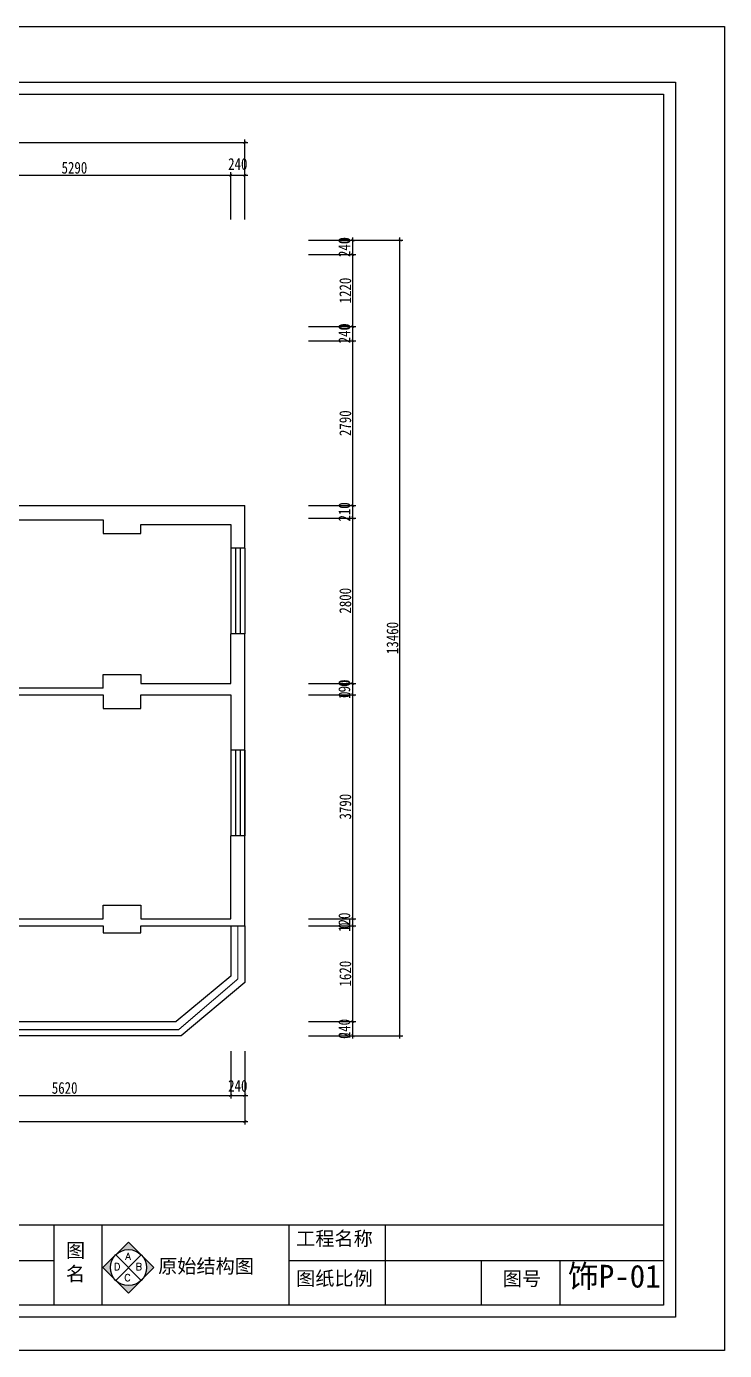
# Model space of a CAD drawing. Header units: millimetres. Extents: x 80308 to 204088, y -952573 to -878525.
# Drawn here: x 125871 to 137684, y -900932 to -878525 of the extents above; entities that cross this region are included whole.
import ezdxf

# ---------------------------------------------------------------- set-up
doc = ezdxf.new("R2010")
doc.units = ezdxf.units.MM
doc.header["$PDMODE"] = 3
for name, color, linetype in [('06其他', 8, 'Continuous'), ('2', 2, 'Continuous'), ('250', 250, 'Continuous'), ('细线', 250, 'Continuous')]:
    doc.layers.add(name, color=color, linetype=linetype)
doc.styles.add('DIM', font='simhei.ttf', dxfattribs={"width": 0.8})
doc.styles.add('PYHCN', font='')
doc.styles.add('ROMANC', font='romanc__.ttf')
doc.styles.get("Standard").update_dxf_attribs({"font": 'simhei.ttf'})
doc.styles.get('PYHCN').set_extended_font_data('SimSun')
doc.dimstyles.new('1-50', dxfattribs={"dimscale": 50, "dimtxt": 4, "dimasz": 1, "dimexe": 1, "dimexo": 0.1, "dimgap": 0.5, "dimtad": 1, "dimdec": 0, "dimdsep": 46, "dimtxsty": 'DIM', "dimblk": 'ARCHTICK', "dimcen": 4, "dimdle": 1, "dimclrd": 3, "dimclre": 3, "dimclrt": 1, "dimadec": 0, "dimazin": 0, "dimtfac": 1, "dimtdec": 0, "dimtmove": 2, "dimatfit": 3, "dimldrblk": 'DOT', "dimfxl": 15, "dimfxlon": 1, "dimarcsym": 0})

# ---------------------------------------------------------------- blocks, each defined once
blk = doc.blocks.new('_ArchTick')
at = {"color": 0, "linetype": 'ByBlock', "const_width": 0.15}
blk.add_lwpolyline([(-0.5, -0.5), (0.5, 0.5)], dxfattribs=at)
blk = doc.blocks.new('*D149')
at = {"layer": '250', "color": 3, "lineweight": -2}
for p, q in [((124037, -881793), (124037, -880993)), ((129327, -881793), (129327, -880993)), ((123987, -881043), (129377, -881043))]:
    blk.add_line(p, q, dxfattribs=at)
at = {"layer": 'Defpoints', "color": 0}
for p in [(129327, -881043), (124037, -888079), (129327, -888159)]:
    blk.add_point(p, dxfattribs=at)
at = {"layer": '250', "color": 3, "lineweight": -2, "xscale": 50, "yscale": 50, "zscale": 50, "rotation": 180}
blk.add_blockref('_ArchTick', (124037, -881043), dxfattribs=at)
at = {"layer": '250', "color": 3, "lineweight": -2, "xscale": 50, "yscale": 50, "zscale": 50}
blk.add_blockref('_ArchTick', (129327, -881043), dxfattribs=at)
at = {"layer": '250', "color": 1, "insert": (126682, -880917), "char_height": 200, "attachment_point": 5, "style": 'DIM'}
blk.add_mtext('5290', dxfattribs=at)
blk = doc.blocks.new('_Dot')
at = {"color": 0, "linetype": 'ByBlock', "lineweight": -2}
blk.add_line((-0.5, 0), (-1, 0), dxfattribs=at)
at = {"color": 0, "linetype": 'ByBlock', "const_width": 0.5}
blk.add_lwpolyline([(-0.25, 0, 1), (0.25, 0, 1)], format="xyb", close=True, dxfattribs=at)
blk = doc.blocks.new('*D150')
at = {"layer": '250', "color": 3, "lineweight": -2}
for p, q in [((129327, -881793), (129327, -880993)), ((129567, -881793), (129567, -880993)), ((129277, -881043), (129617, -881043))]:
    blk.add_line(p, q, dxfattribs=at)
at = {"layer": 'Defpoints', "color": 0}
for p in [(129567, -881043), (129567, -887839), (129327, -888159)]:
    blk.add_point(p, dxfattribs=at)
at = {"layer": '250', "color": 3, "lineweight": -2, "xscale": 50, "yscale": 50, "zscale": 50, "rotation": 180}
blk.add_blockref('_ArchTick', (129327, -881043), dxfattribs=at)
at = {"layer": '250', "color": 3, "lineweight": -2, "xscale": 50, "yscale": 50, "zscale": 50}
blk.add_blockref('_ArchTick', (129567, -881043), dxfattribs=at)
at = {"layer": '250', "color": 1, "insert": (129447, -880854), "char_height": 200, "attachment_point": 5, "style": 'DIM'}
blk.add_mtext('240', dxfattribs=at)
blk = doc.blocks.new('*D151')
at = {"layer": '250', "color": 3, "lineweight": -2}
for p, q in [((113317, -880489), (129617, -880489)), ((113367, -881239), (113367, -880439)), ((129567, -881239), (129567, -880439))]:
    blk.add_line(p, q, dxfattribs=at)
at = {"layer": 'Defpoints', "color": 0}
for p in [(129567, -880489), (113367, -881793), (129567, -881793)]:
    blk.add_point(p, dxfattribs=at)
at = {"layer": '250', "color": 3, "lineweight": -2, "xscale": 50, "yscale": 50, "zscale": 50, "rotation": 180}
blk.add_blockref('_ArchTick', (113367, -880489), dxfattribs=at)
at = {"layer": '250', "color": 3, "lineweight": -2, "xscale": 50, "yscale": 50, "zscale": 50}
blk.add_blockref('_ArchTick', (129567, -880489), dxfattribs=at)
at = {"layer": '250', "color": 1, "insert": (121467, -880363), "char_height": 200, "attachment_point": 5, "style": 'DIM'}
blk.add_mtext('16200', dxfattribs=at)
blk = doc.blocks.new('*D152')
at = {"layer": '250', "color": 3, "lineweight": -2}
for p, q in [((130643, -895604), (131443, -895604)), ((130643, -895604), (131443, -895604)), ((131393, -895604), (131393, -895604))]:
    blk.add_line(p, q, dxfattribs=at)
at = {"layer": 'Defpoints', "color": 0}
for p in [(122122, -895604), (126907, -895604), (131393, -895604)]:
    blk.add_point(p, dxfattribs=at)
at = {"layer": '250', "color": 1, "insert": (131251, -895604), "char_height": 200, "attachment_point": 5, "rotation": 90, "style": 'DIM'}
blk.add_mtext('0', dxfattribs=at)
blk = doc.blocks.new('*D153')
at = {"layer": '250', "color": 3, "lineweight": -2}
for p, q in [((131393, -895654), (131393, -895314)), ((130643, -895364), (131443, -895364)), ((130643, -895604), (131443, -895604))]:
    blk.add_line(p, q, dxfattribs=at)
at = {"layer": 'Defpoints', "color": 0}
for p in [(126820, -895364), (131393, -895364), (126907, -895604)]:
    blk.add_point(p, dxfattribs=at)
at = {"layer": '250', "color": 3, "lineweight": -2, "xscale": 50, "yscale": 50, "zscale": 50}
for p, rotation in [((131393, -895364), 90), ((131393, -895604), 270)]:
    blk.add_blockref('_ArchTick', p, dxfattribs=dict(at, rotation=rotation))
at = {"layer": '250', "color": 1, "insert": (131251, -895484), "char_height": 200, "attachment_point": 5, "rotation": 90, "style": 'DIM'}
blk.add_mtext('240', dxfattribs=at)
blk = doc.blocks.new('*D154')
at = {"layer": '250', "color": 3, "lineweight": -2}
for p, q in [((130643, -893744), (131443, -893744)), ((131393, -895414), (131393, -893694)), ((130643, -895364), (131443, -895364))]:
    blk.add_line(p, q, dxfattribs=at)
at = {"layer": 'Defpoints', "color": 0}
for p in [(126222, -893744), (131393, -893744), (126820, -895364)]:
    blk.add_point(p, dxfattribs=at)
at = {"layer": '250', "color": 3, "lineweight": -2, "xscale": 50, "yscale": 50, "zscale": 50}
for p, rotation in [((131393, -893744), 90), ((131393, -895364), 270)]:
    blk.add_blockref('_ArchTick', p, dxfattribs=dict(at, rotation=rotation))
at = {"layer": '250', "color": 1, "insert": (131267, -894554), "char_height": 200, "attachment_point": 5, "rotation": 90, "style": 'DIM'}
blk.add_mtext('1620', dxfattribs=at)
blk = doc.blocks.new('*D155')
at = {"layer": '250', "color": 3, "lineweight": -2}
for p, q in [((130643, -893744), (131443, -893744)), ((130643, -893744), (131443, -893744)), ((131393, -893744), (131393, -893744))]:
    blk.add_line(p, q, dxfattribs=at)
at = {"layer": 'Defpoints', "color": 0}
for p in [(126222, -893744), (127742, -893744), (131393, -893744)]:
    blk.add_point(p, dxfattribs=at)
at = {"layer": '250', "color": 1, "insert": (131251, -893744), "char_height": 200, "attachment_point": 5, "rotation": 90, "style": 'DIM'}
blk.add_mtext('0', dxfattribs=at)
blk = doc.blocks.new('*D156')
at = {"layer": '250', "color": 3, "lineweight": -2}
for p, q in [((130643, -893624), (131443, -893624)), ((130643, -893744), (131443, -893744)), ((131393, -893794), (131393, -893574))]:
    blk.add_line(p, q, dxfattribs=at)
at = {"layer": 'Defpoints', "color": 0}
for p in [(127742, -893624), (127742, -893744), (131393, -893624)]:
    blk.add_point(p, dxfattribs=at)
at = {"layer": '250', "color": 3, "lineweight": -2, "xscale": 50, "yscale": 50, "zscale": 50}
for p, rotation in [((131393, -893624), 90), ((131393, -893744), 270)]:
    blk.add_blockref('_ArchTick', p, dxfattribs=dict(at, rotation=rotation))
at = {"layer": '250', "color": 1, "insert": (131251, -893684), "char_height": 200, "attachment_point": 5, "rotation": 90, "style": 'DIM'}
blk.add_mtext('120', dxfattribs=at)
blk = doc.blocks.new('*D157')
at = {"layer": '250', "color": 3, "lineweight": -2}
for p, q in [((130643, -889834), (131443, -889834)), ((131393, -893674), (131393, -889784)), ((130643, -893624), (131443, -893624))]:
    blk.add_line(p, q, dxfattribs=at)
at = {"layer": 'Defpoints', "color": 0}
for p in [(127742, -889834), (131393, -889834), (127742, -893624)]:
    blk.add_point(p, dxfattribs=at)
at = {"layer": '250', "color": 3, "lineweight": -2, "xscale": 50, "yscale": 50, "zscale": 50}
for p, rotation in [((131393, -889834), 90), ((131393, -893624), 270)]:
    blk.add_blockref('_ArchTick', p, dxfattribs=dict(at, rotation=rotation))
at = {"layer": '250', "color": 1, "insert": (131267, -891729), "char_height": 200, "attachment_point": 5, "rotation": 90, "style": 'DIM'}
blk.add_mtext('3790', dxfattribs=at)
blk = doc.blocks.new('*D158')
at = {"layer": '250', "color": 3, "lineweight": -2}
for p, q in [((130643, -889834), (131443, -889834)), ((130643, -889834), (131443, -889834)), ((131393, -889834), (131393, -889834))]:
    blk.add_line(p, q, dxfattribs=at)
at = {"layer": 'Defpoints', "color": 0}
for p in [(126222, -889834), (127742, -889834), (131393, -889834)]:
    blk.add_point(p, dxfattribs=at)
at = {"layer": '250', "color": 1, "insert": (131251, -889834), "char_height": 200, "attachment_point": 5, "rotation": 90, "style": 'DIM'}
blk.add_mtext('0', dxfattribs=at)
blk = doc.blocks.new('*D159')
at = {"layer": '250', "color": 3, "lineweight": -2}
for p, q in [((130643, -889644), (131443, -889644)), ((131393, -889884), (131393, -889594)), ((130643, -889834), (131443, -889834))]:
    blk.add_line(p, q, dxfattribs=at)
at = {"layer": 'Defpoints', "color": 0}
for p in [(126222, -889644), (131393, -889644), (126222, -889834)]:
    blk.add_point(p, dxfattribs=at)
at = {"layer": '250', "color": 3, "lineweight": -2, "xscale": 50, "yscale": 50, "zscale": 50}
for p, rotation in [((131393, -889644), 90), ((131393, -889834), 270)]:
    blk.add_blockref('_ArchTick', p, dxfattribs=dict(at, rotation=rotation))
at = {"layer": '250', "color": 1, "insert": (131251, -889739), "char_height": 200, "attachment_point": 5, "rotation": 90, "style": 'DIM'}
blk.add_mtext('190', dxfattribs=at)
blk = doc.blocks.new('*D160')
at = {"layer": '250', "color": 3, "lineweight": -2}
for p, q in [((130643, -889644), (131443, -889644)), ((130643, -889644), (131443, -889644)), ((131393, -889644), (131393, -889644))]:
    blk.add_line(p, q, dxfattribs=at)
at = {"layer": 'Defpoints', "color": 0}
for p in [(126222, -889644), (127742, -889644), (131393, -889644)]:
    blk.add_point(p, dxfattribs=at)
at = {"layer": '250', "color": 1, "insert": (131251, -889644), "char_height": 200, "attachment_point": 5, "rotation": 90, "style": 'DIM'}
blk.add_mtext('0', dxfattribs=at)
blk = doc.blocks.new('*D161')
at = {"layer": '250', "color": 3, "lineweight": -2}
for p, q in [((130643, -886844), (131443, -886844)), ((131393, -889694), (131393, -886794)), ((130643, -889644), (131443, -889644))]:
    blk.add_line(p, q, dxfattribs=at)
at = {"layer": 'Defpoints', "color": 0}
for p in [(118912, -886844), (131393, -886844), (127742, -889644)]:
    blk.add_point(p, dxfattribs=at)
at = {"layer": '250', "color": 3, "lineweight": -2, "xscale": 50, "yscale": 50, "zscale": 50}
for p, rotation in [((131393, -886844), 90), ((131393, -889644), 270)]:
    blk.add_blockref('_ArchTick', p, dxfattribs=dict(at, rotation=rotation))
at = {"layer": '250', "color": 1, "insert": (131267, -888244), "char_height": 200, "attachment_point": 5, "rotation": 90, "style": 'DIM'}
blk.add_mtext('2800', dxfattribs=at)
blk = doc.blocks.new('*D162')
at = {"layer": '250', "color": 3, "lineweight": -2}
for p, q in [((131393, -886894), (131393, -886584)), ((130643, -886634), (131443, -886634)), ((130643, -886844), (131443, -886844))]:
    blk.add_line(p, q, dxfattribs=at)
at = {"layer": 'Defpoints', "color": 0}
for p in [(118912, -886844), (120452, -886634), (131393, -886634)]:
    blk.add_point(p, dxfattribs=at)
at = {"layer": '250', "color": 3, "lineweight": -2, "xscale": 50, "yscale": 50, "zscale": 50}
for p, rotation in [((131393, -886634), 90), ((131393, -886844), 270)]:
    blk.add_blockref('_ArchTick', p, dxfattribs=dict(at, rotation=rotation))
at = {"layer": '250', "color": 1, "insert": (131251, -886739), "char_height": 200, "attachment_point": 5, "rotation": 90, "style": 'DIM'}
blk.add_mtext('210', dxfattribs=at)
blk = doc.blocks.new('*D163')
at = {"layer": '250', "color": 3, "lineweight": -2}
for p, q in [((130643, -886634), (131443, -886634)), ((130643, -886634), (131443, -886634)), ((131393, -886634), (131393, -886634))]:
    blk.add_line(p, q, dxfattribs=at)
at = {"layer": 'Defpoints', "color": 0}
for p in [(117212, -886634), (120452, -886634), (131393, -886634)]:
    blk.add_point(p, dxfattribs=at)
at = {"layer": '250', "color": 1, "insert": (131251, -886634), "char_height": 200, "attachment_point": 5, "rotation": 90, "style": 'DIM'}
blk.add_mtext('0', dxfattribs=at)
blk = doc.blocks.new('*D164')
at = {"layer": '250', "color": 3, "lineweight": -2}
for p, q in [((130643, -883844), (131443, -883844)), ((131393, -886684), (131393, -883794)), ((130643, -886634), (131443, -886634))]:
    blk.add_line(p, q, dxfattribs=at)
at = {"layer": 'Defpoints', "color": 0}
for p in [(116972, -883844), (131393, -883844), (117212, -886634)]:
    blk.add_point(p, dxfattribs=at)
at = {"layer": '250', "color": 3, "lineweight": -2, "xscale": 50, "yscale": 50, "zscale": 50}
for p, rotation in [((131393, -883844), 90), ((131393, -886634), 270)]:
    blk.add_blockref('_ArchTick', p, dxfattribs=dict(at, rotation=rotation))
at = {"layer": '250', "color": 1, "insert": (131267, -885239), "char_height": 200, "attachment_point": 5, "rotation": 90, "style": 'DIM'}
blk.add_mtext('2790', dxfattribs=at)
blk = doc.blocks.new('*D165')
at = {"layer": '250', "color": 3, "lineweight": -2}
for p, q in [((130643, -883604), (131443, -883604)), ((131393, -883894), (131393, -883554)), ((130643, -883844), (131443, -883844))]:
    blk.add_line(p, q, dxfattribs=at)
at = {"layer": 'Defpoints', "color": 0}
for p in [(113542, -883604), (131393, -883604), (116972, -883844)]:
    blk.add_point(p, dxfattribs=at)
at = {"layer": '250', "color": 3, "lineweight": -2, "xscale": 50, "yscale": 50, "zscale": 50}
for p, rotation in [((131393, -883604), 90), ((131393, -883844), 270)]:
    blk.add_blockref('_ArchTick', p, dxfattribs=dict(at, rotation=rotation))
at = {"layer": '250', "color": 1, "insert": (131251, -883724), "char_height": 200, "attachment_point": 5, "rotation": 90, "style": 'DIM'}
blk.add_mtext('240', dxfattribs=at)
blk = doc.blocks.new('*D166')
at = {"layer": '250', "color": 3, "lineweight": -2}
for p, q in [((130643, -883604), (131443, -883604)), ((130643, -883604), (131443, -883604)), ((131393, -883604), (131393, -883604))]:
    blk.add_line(p, q, dxfattribs=at)
at = {"layer": 'Defpoints', "color": 0}
for p in [(113542, -883604), (117212, -883604), (131393, -883604)]:
    blk.add_point(p, dxfattribs=at)
at = {"layer": '250', "color": 1, "insert": (131251, -883604), "char_height": 200, "attachment_point": 5, "rotation": 90, "style": 'DIM'}
blk.add_mtext('0', dxfattribs=at)
blk = doc.blocks.new('*D167')
at = {"layer": '250', "color": 3, "lineweight": -2}
for p, q in [((131393, -883654), (131393, -882334)), ((130643, -882384), (131443, -882384)), ((130643, -883604), (131443, -883604))]:
    blk.add_line(p, q, dxfattribs=at)
at = {"layer": 'Defpoints', "color": 0}
for p in [(113132, -882384), (131393, -882384), (117212, -883604)]:
    blk.add_point(p, dxfattribs=at)
at = {"layer": '250', "color": 3, "lineweight": -2, "xscale": 50, "yscale": 50, "zscale": 50}
for p, rotation in [((131393, -882384), 90), ((131393, -883604), 270)]:
    blk.add_blockref('_ArchTick', p, dxfattribs=dict(at, rotation=rotation))
at = {"layer": '250', "color": 1, "insert": (131267, -882994), "char_height": 200, "attachment_point": 5, "rotation": 90, "style": 'DIM'}
blk.add_mtext('1220', dxfattribs=at)
blk = doc.blocks.new('*D168')
at = {"layer": '250', "color": 3, "lineweight": -2}
for p, q in [((131393, -882434), (131393, -882094)), ((130643, -882144), (131443, -882144)), ((130643, -882384), (131443, -882384))]:
    blk.add_line(p, q, dxfattribs=at)
at = {"layer": 'Defpoints', "color": 0}
for p in [(112992, -882144), (131393, -882144), (113132, -882384)]:
    blk.add_point(p, dxfattribs=at)
at = {"layer": '250', "color": 3, "lineweight": -2, "xscale": 50, "yscale": 50, "zscale": 50}
for p, rotation in [((131393, -882144), 90), ((131393, -882384), 270)]:
    blk.add_blockref('_ArchTick', p, dxfattribs=dict(at, rotation=rotation))
at = {"layer": '250', "color": 1, "insert": (131251, -882264), "char_height": 200, "attachment_point": 5, "rotation": 90, "style": 'DIM'}
blk.add_mtext('240', dxfattribs=at)
blk = doc.blocks.new('*D169')
at = {"layer": '250', "color": 3, "lineweight": -2}
for p, q in [((130643, -882144), (131443, -882144)), ((130643, -882144), (131443, -882144)), ((131393, -882144), (131393, -882144))]:
    blk.add_line(p, q, dxfattribs=at)
at = {"layer": 'Defpoints', "color": 0}
for p in [(112992, -882144), (113542, -882144), (131393, -882144)]:
    blk.add_point(p, dxfattribs=at)
at = {"layer": '250', "color": 1, "insert": (131251, -882144), "char_height": 200, "attachment_point": 5, "rotation": 90, "style": 'DIM'}
blk.add_mtext('0', dxfattribs=at)
blk = doc.blocks.new('*D170')
at = {"layer": '250', "color": 3, "lineweight": -2}
for p, q in [((132192, -895654), (132192, -882094)), ((131442, -882144), (132242, -882144)), ((131442, -895604), (132242, -895604))]:
    blk.add_line(p, q, dxfattribs=at)
at = {"layer": 'Defpoints', "color": 0}
for p in [(130643, -882144), (132192, -882144), (130643, -895604)]:
    blk.add_point(p, dxfattribs=at)
at = {"layer": '250', "color": 3, "lineweight": -2, "xscale": 50, "yscale": 50, "zscale": 50}
for p, rotation in [((132192, -882144), 90), ((132192, -895604), 270)]:
    blk.add_blockref('_ArchTick', p, dxfattribs=dict(at, rotation=rotation))
at = {"layer": '250', "color": 1, "insert": (132065, -888874), "char_height": 200, "attachment_point": 5, "rotation": 90, "style": 'DIM'}
blk.add_mtext('13460', dxfattribs=at)
blk = doc.blocks.new('*D176')
at = {"layer": '250', "color": 3, "lineweight": -2}
for p, q in [((123707, -895865), (123707, -896665)), ((129327, -895865), (129327, -896665)), ((123657, -896615), (129377, -896615))]:
    blk.add_line(p, q, dxfattribs=at)
at = {"layer": 'Defpoints', "color": 0}
for p in [(129327, -892489), (123707, -893259), (129327, -896615)]:
    blk.add_point(p, dxfattribs=at)
at = {"layer": '250', "color": 3, "lineweight": -2, "xscale": 50, "yscale": 50, "zscale": 50, "rotation": 180}
blk.add_blockref('_ArchTick', (123707, -896615), dxfattribs=at)
at = {"layer": '250', "color": 3, "lineweight": -2, "xscale": 50, "yscale": 50, "zscale": 50}
blk.add_blockref('_ArchTick', (129327, -896615), dxfattribs=at)
at = {"layer": '250', "color": 1, "insert": (126517, -896489), "char_height": 200, "attachment_point": 5, "style": 'DIM'}
blk.add_mtext('5620', dxfattribs=at)
blk = doc.blocks.new('*D177')
at = {"layer": '250', "color": 3, "lineweight": -2}
for p, q in [((129327, -895865), (129327, -896665)), ((129567, -895865), (129567, -896665)), ((129277, -896615), (129617, -896615))]:
    blk.add_line(p, q, dxfattribs=at)
at = {"layer": 'Defpoints', "color": 0}
for p in [(129327, -892489), (129567, -892602), (129567, -896615)]:
    blk.add_point(p, dxfattribs=at)
at = {"layer": '250', "color": 3, "lineweight": -2, "xscale": 50, "yscale": 50, "zscale": 50, "rotation": 180}
blk.add_blockref('_ArchTick', (129327, -896615), dxfattribs=at)
at = {"layer": '250', "color": 3, "lineweight": -2, "xscale": 50, "yscale": 50, "zscale": 50}
blk.add_blockref('_ArchTick', (129567, -896615), dxfattribs=at)
at = {"layer": '250', "color": 1, "insert": (129447, -896454), "char_height": 200, "attachment_point": 5, "style": 'DIM'}
blk.add_mtext('240', dxfattribs=at)
blk = doc.blocks.new('*D178')
at = {"layer": '250', "color": 3, "lineweight": -2}
for p, q in [((113367, -896306), (113367, -897106)), ((129567, -896306), (129567, -897106)), ((113317, -897056), (129617, -897056))]:
    blk.add_line(p, q, dxfattribs=at)
at = {"layer": 'Defpoints', "color": 0}
for p in [(113367, -895865), (129567, -895865), (129567, -897056)]:
    blk.add_point(p, dxfattribs=at)
at = {"layer": '250', "color": 3, "lineweight": -2, "xscale": 50, "yscale": 50, "zscale": 50, "rotation": 180}
blk.add_blockref('_ArchTick', (113367, -897056), dxfattribs=at)
at = {"layer": '250', "color": 3, "lineweight": -2, "xscale": 50, "yscale": 50, "zscale": 50}
blk.add_blockref('_ArchTick', (129567, -897056), dxfattribs=at)
at = {"layer": '250', "color": 1, "insert": (121467, -896930), "char_height": 200, "attachment_point": 5, "style": 'DIM'}
blk.add_mtext('16200', dxfattribs=at)
blk = doc.blocks.new('esrfgrrtgjhtfy')
at = {"layer": '细线', "lineweight": -3}
h = blk.add_hatch(color=3, dxfattribs=at)
h.paths.add_polyline_path([(890788, 61249), (890584, 61453), (890380, 61249, -0.414214)])
h.paths.add_polyline_path([(890176, 61045), (890380, 60841, -0.198912), (890296, 61045, -0.198912), (890380, 61249)])
h.paths.add_polyline_path([(890380, 60841), (890584, 60637), (890788, 60841, -0.414214)])
h.paths.add_polyline_path([(890788, 61249, -0.198912), (890873, 61045, -0.198912), (890788, 60841), (890992, 61045)])
at = {"layer": '06其他', "color": 4, "linetype": 'ByBlock'}
for p, q in [((871846, 80042), (899351, 80042)), ((899351, 80042), (899351, 60252)), ((872038, 79849), (899159, 79849)), ((899159, 79849), (899159, 60445)), ((872038, 61730), (899159, 61730)), ((889390, 61730), (889390, 60446)), ((890160, 61730), (890160, 60446)), ((893153, 61730), (893153, 60446)), ((894696, 61730), (894696, 60446)), ((889390, 61154), (873727, 61154)), ((899157, 61154), (893153, 61154)), ((896242, 60446), (896242, 61154)), ((897504, 60446), (897504, 61154)), ((899159, 60445), (872038, 60445)), ((899351, 60252), (871846, 60252))]:
    blk.add_line(p, q, dxfattribs=at)
at = {"layer": '细线', "color": 3, "lineweight": -3}
for p, q in [((890584, 61453), (890176, 61045)), ((890992, 61045), (890584, 61453)), ((890380, 61249), (890788, 60841)), ((890788, 61249), (890380, 60841)), ((890176, 61045), (890584, 60637)), ((890584, 60637), (890992, 61045))]:
    blk.add_line(p, q, dxfattribs=at)
at = {"layer": '细线', "color": 1, "lineweight": -3}
blk.add_lwpolyline([(870703, 80935), (900137, 80935), (900137, 59717), (870703, 59717)], close=True, dxfattribs=at)
at = {"layer": '细线', "color": 3, "lineweight": -3}
blk.add_circle((890584, 61045), 289, dxfattribs=at)
at = {"layer": '2', "insert": (897626, 61090), "char_height": 364.1, "width": 6047.9, "attachment_point": 1, "style": 'PYHCN'}
blk.add_mtext('饰P-01', dxfattribs=at)
at = {"layer": '细线', "color": 3, "lineweight": -3, "style": 'ROMANC'}
for s, p in [('D', (890354, 61006)), ('A', (890535, 61168)), ('B', (890699, 61005)), ('C', (890519, 60826))]:
    blk.add_text(s, height=113, dxfattribs=at).set_placement(p)
at = {"layer": '细线', "color": 3, "lineweight": -3, "char_height": 225, "width": 3414.47, "attachment_point": 1}
for s, insert in [('{\\f经典长宋繁|b0|i0|c134|p49;工程名称}', (893272, 61623)), ('{\\f经典长宋繁|b0|i0|c134|p49;图\\P名}', (889583, 61434)), ('原始结构图', (891061, 61181)), ('{\\f经典长宋繁|b0|i0|c134|p49;图纸比例}', (893272, 60985)), ('{\\f经典长宋繁|b0|i0|c134|p49;图号}', (896584, 60981))]:
    blk.add_mtext(s, dxfattribs=dict(at, insert=insert))

msp = doc.modelspace()

# ---------------------------------------------------------------- linework, layer by layer
at = {"layer": '250', "color": 0}
for p, q in [((122887.2, -886634.4), (129567.2, -886634.4)), ((129567.2, -887354.4), (129567.2, -886634.4)), ((124037.2, -886874.4), (127167.2, -886874.4)), ((127167.2, -886874.4), (127167.2, -887104.4)), ((127807.2, -887104.4), (127807.2, -886954.4)), ((127807.2, -886954.4), (129327.2, -886954.4)), ((129327.2, -886954.4), (129327.2, -887354.4)), ((127167.2, -887104.4), (127807.2, -887104.4)), ((129567.2, -887354.4), (129327.2, -887354.4)), ((129327.2, -889644.4), (129327.2, -888804.4)), ((129567.2, -888804.4), (129327.2, -888804.4)), ((129567.2, -890774.1), (129567.2, -888804.4)), ((127167.2, -889724.4), (127167.2, -889494.4)), ((127167.2, -889494.4), (127807.2, -889494.4)), ((127807.2, -889494.4), (127807.2, -889644.4)), ((127167.2, -889724.4), (124647.2, -889724.4)), ((127807.2, -889644.4), (129327.2, -889644.4)), ((124507.2, -889834.4), (127167.2, -889834.4)), ((127167.2, -889834.4), (127167.2, -890064.4)), ((127807.2, -890064.4), (127807.2, -889834.4)), ((127807.2, -889834.4), (129327.2, -889834.4)), ((129327.2, -889834.4), (129327.2, -890774.1)), ((127167.2, -890064.4), (127807.2, -890064.4)), ((129567.2, -890774.1), (129327.2, -890774.1)), ((129567.2, -892224.1), (129327.2, -892224.1)), ((129327.2, -893624.4), (129327.2, -892224.1)), ((129567.2, -893744.4), (129567.2, -892224.1)), ((127167.2, -893624.4), (127167.2, -893394.4)), ((127167.2, -893394.4), (127807.2, -893394.4)), ((127807.2, -893394.4), (127807.2, -893624.4)), ((123707.2, -893744.4), (127167.2, -893744.4)), ((124967.2, -893624.4), (127167.2, -893624.4)), ((127167.2, -893744.4), (127167.2, -893866)), ((127807.2, -893624.4), (129327.2, -893624.4)), ((127807.2, -893866), (127807.2, -893744.4)), ((127807.2, -893744.4), (129327.2, -893744.4)), ((129327.2, -893744.4), (129567.2, -893744.4)), ((127167.2, -893866), (127807.2, -893866))]:
    msp.add_line(p, q, dxfattribs=at)
at = {"layer": '250', "color": 3}
for p, q in [((129327.2, -887354.4), (129327.2, -888804.4)), ((129407.2, -887354.4), (129407.2, -888804.4)), ((129487.2, -887354.4), (129487.2, -888804.4)), ((129567.2, -887354.4), (129567.2, -888804.4)), ((129327.2, -890774.1), (129327.2, -892224.1)), ((129327.2, -890774.1), (129327.2, -892224.1)), ((129407.2, -890774.1), (129407.2, -892224.1)), ((129487.2, -890774.1), (129487.2, -892224.1)), ((129567.2, -892224.1), (129567.2, -890774.1)), ((129567.2, -890774.1), (129567.2, -892224.1)), ((129327.2, -893744.4), (129327.2, -894594.4)), ((129567.2, -893744.4), (129567.2, -894706.7)), ((129327.2, -894594.4), (128404.3, -895364.4)), ((129567.2, -894706.7), (128491.3, -895604.4)), ((123707.2, -895364.4), (128404.3, -895364.4)), ((128491.3, -895604.4), (123707.2, -895604.4))]:
    msp.add_line(p, q, dxfattribs=at)
at = {"layer": '250', "color": 3, "const_width": 20}
msp.add_lwpolyline([(129447.2, -893744.4), (129447.2, -894645), (128445.4, -895502.3), (123710.9, -895502.3)], dxfattribs=at)

# ---------------------------------------------------------------- block references
at = {"color": 7, "xscale": 1.05600000006234, "yscale": 1.056000000055064, "zscale": 1.056}
msp.add_blockref('esrfgrrtgjhtfy', (-812860.7, -963992.7), dxfattribs=at)

# ---------------------------------------------------------------- dimensions: what is measured, and where the dimension line sits
at = {"layer": '250', "color": 0}
for base, p1, p2, picture, middle in [((129567.2, -880489.1), (113367.2, -881792.9), (129567.2, -881792.9), '*D151', (121467.2, -880362.9)), ((129327.2, -881042.9), (124037.2, -888079.3), (129327.2, -888159.3), '*D149', (126682.2, -880916.7)), ((129567.2, -881042.9), (129327.2, -888159.3), (129567.2, -887839.3), '*D150', (129447.2, -880854.2)), ((129327.2, -896615.5), (123707.2, -893259.4), (129327.2, -892489.4), '*D176', (126517.2, -896489.3)), ((129567.2, -897055.6), (113367.2, -895865.5), (129567.2, -895865.5), '*D178', (121467.2, -896929.5))]:
    dim = msp.add_linear_dim(base=base, p1=p1, p2=p2, dimstyle='1-50', dxfattribs=at)
    dim.commit()
    dim.dimension.update_dxf_attribs({"geometry": picture, "text_midpoint": middle})
for base, p1, p2, picture, middle in [((131393.1, -882144.4), (113132.5, -882384.4), (112992.5, -882144.4), '*D168', (131250.6, -882264.4)), ((131393.1453243, -882144.3990774), (112992.4799542, -882144.3990774), (113542.4799542, -882144.3990774), '*D169', (131250.6177808, -882144.3990774)), ((131393.1, -883604.4), (116972.5, -883844.4), (113542.5, -883604.4), '*D165', (131250.6, -883724.4)), ((131393.1453243, -883604.3990774), (113542.4799542, -883604.3990774), (117212.4799542, -883604.3990774), '*D166', (131250.6177808, -883604.3990774)), ((131393.1453243, -886634.3990774), (120452.4799542, -886634.3990774), (117212.4799542, -886634.3990774), '*D163', (131250.6177808, -886634.3990774)), ((131393.1, -886634.4), (118912.5, -886844.4), (120452.5, -886634.4), '*D162', (131250.6, -886739.4)), ((131393.1, -889644.4), (126222.5, -889834.4), (126222.5, -889644.4), '*D159', (131250.6, -889739.4)), ((131393.1453243, -889644.3990774), (126222.4799542, -889644.3990774), (127742.4799542, -889644.3990774), '*D160', (131250.6177808, -889644.3990774)), ((131393.1453243, -889834.3990774), (127742.4799542, -889834.3990774), (126222.4799542, -889834.3990774), '*D158', (131250.6177808, -889834.3990774)), ((131393.1, -893624.4), (127742.5, -893744.4), (127742.5, -893624.4), '*D156', (131250.6, -893684.4)), ((131393.1453243, -893744.3990774), (126222.4799542, -893744.3990774), (127742.4799542, -893744.3990774), '*D155', (131250.6177808, -893744.3990774)), ((131393.1, -895364.4), (126906.6, -895604.4), (126819.6, -895364.4), '*D153', (131250.6, -895484.4)), ((131393.1453243, -895604.3990774), (122122.4799542, -895604.3990774), (126906.56437, -895604.3990774), '*D152', (131250.6177808, -895604.3990774))]:
    dim = msp.add_linear_dim(base=base, p1=p1, p2=p2, angle=270, dimstyle='1-50', dxfattribs=at)
    dim.commit()
    dim.dimension.update_dxf_attribs({"geometry": picture, "text_midpoint": middle, "dimtype": 160})
for base, p1, p2, angle, picture, middle in [((132191.5, -882144.4), (130643.1, -895604.4), (130643.1, -882144.4), 90, '*D170', (132065.4, -888874.4)), ((131393.1, -882384.4), (117212.5, -883604.4), (113132.5, -882384.4), 270, '*D167', (131267, -882994.4)), ((131393.1, -883844.4), (117212.5, -886634.4), (116972.5, -883844.4), 270, '*D164', (131267, -885239.4)), ((131393.1, -886844.4), (127742.5, -889644.4), (118912.5, -886844.4), 270, '*D161', (131267, -888244.4)), ((131393.1, -889834.4), (127742.5, -893624.4), (127742.5, -889834.4), 270, '*D157', (131267, -891729.4)), ((131393.1, -893744.4), (126819.6, -895364.4), (126222.5, -893744.4), 270, '*D154', (131267, -894554.4))]:
    dim = msp.add_linear_dim(base=base, p1=p1, p2=p2, angle=angle, dimstyle='1-50', dxfattribs=at)
    dim.commit()
    dim.dimension.update_dxf_attribs({"geometry": picture, "text_midpoint": middle})
dim = msp.add_linear_dim(base=(129567.2, -896615.5), p1=(129327.2, -892489.4), p2=(129567.2, -892601.8), dimstyle='1-50', dxfattribs=at)
dim.commit()
dim.dimension.update_dxf_attribs({"geometry": '*D177', "text_midpoint": (129447.2, -896453.8), "dimtype": 160})

doc.saveas('drawing.dxf')
